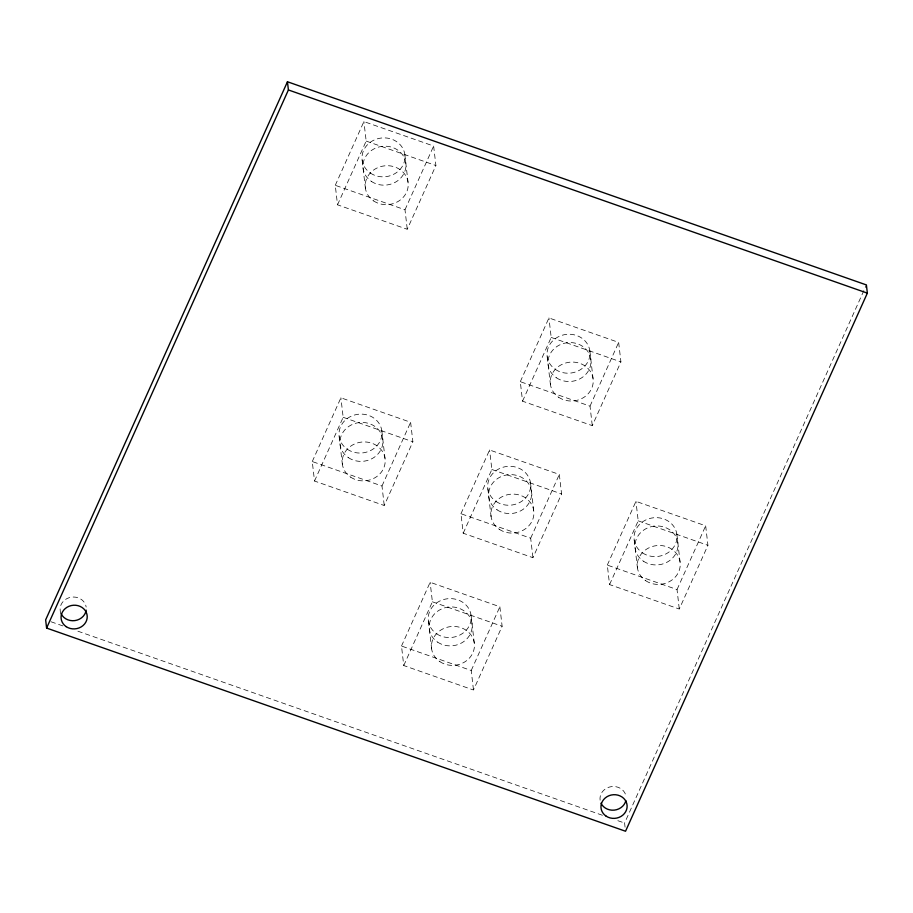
<?xml version="1.0" encoding="UTF-8"?>
<svg xmlns="http://www.w3.org/2000/svg" width="913" height="913" viewBox="0 0 913 913"><rect width="100%" height="100%" fill="white"/><g stroke="black" fill="none" stroke-linecap="round" stroke-linejoin="round"><path stroke-width="0.68" stroke-dasharray="4.57 3.42" d="M335.265 185.316L363.91 121.577L433.641 146.046L435.9 165.538L407.255 229.289L337.525 204.82L335.265 185.316L404.995 209.785L407.255 229.289M337.525 204.82L366.17 141.07L363.91 121.577M404.995 209.785L433.641 146.046M312.257 461.544L340.903 397.806L410.622 422.274L412.881 441.766L384.236 505.505L314.517 481.037L312.257 461.544L381.988 486.013L384.236 505.505M314.517 481.037L343.162 417.298L340.903 397.806M381.988 486.013L410.622 422.274M401.503 646.039L430.137 582.3L499.868 606.768L502.127 626.272L473.482 690.011L403.751 665.543L401.503 646.039L471.222 670.507L473.482 690.011M460.951 513.722L489.596 449.983L559.327 474.452L561.586 493.956L532.941 557.695L463.211 533.226L460.951 513.722L530.681 538.202L532.941 557.695M520.296 381.68L548.941 317.941L618.66 342.409L620.92 361.902L592.275 425.652L522.544 401.184L520.296 381.68L590.015 406.148L592.275 425.652M403.751 665.543L432.397 601.804L430.137 582.3M463.211 533.226L491.856 469.487L489.596 449.983M522.544 401.184L551.19 337.433L548.941 317.941M471.222 670.507L499.868 606.768M530.681 538.202L559.327 474.452M590.015 406.148L618.66 342.409M607.305 565.09L635.95 501.351L705.669 525.82L707.929 545.312L679.283 609.051L609.564 584.582L607.305 565.09L677.035 589.558L679.283 609.051M609.564 584.582L638.21 520.844L635.95 501.351M677.035 589.558L705.669 525.82M625.063 827.144L624.595 823.047L866.403 284.936M366.17 141.07L435.9 165.538M551.19 337.433L620.92 361.902M343.162 417.298L412.881 441.766M491.856 469.487L561.586 493.956M638.21 520.844L707.929 545.312M432.397 601.804L502.127 626.272M51.025 621.764L63.111 625.998M77.89 631.191L603.094 815.503M617.873 820.696L624.595 823.047M676.841 534.082L680.059 561.906M634.215 540.176L637.434 568M589.821 350.672L593.039 378.496M547.207 356.766L550.425 384.59M530.487 482.715L533.706 510.538M487.862 488.809L491.091 516.632M471.028 615.031L474.246 642.855M404.801 154.308L408.02 182.132M428.414 621.125L431.632 648.949M362.176 160.403L365.405 188.226M381.794 430.537L385.012 458.36M339.168 436.631L342.386 464.455M60.532 613.468L60.224 610.729A13.113 11.846 -6.6 0 1 71.442 597.17A13.113 11.846 -6.6 0 1 86.164 607.019M600.115 800.21A13.113 11.846 -6.6 0 1 611.345 786.641A13.113 11.846 -6.6 0 1 626.067 796.49M643.448 561.21A21.524 19.447 -6.6 0 0 677.823 547.492A21.524 19.447 -6.6 0 0 648.207 527.657A21.524 19.447 -6.6 0 0 643.448 561.21M642.49 552.879A21.524 19.447 -6.6 0 0 676.853 539.161A21.524 19.447 -6.6 0 0 647.237 519.326A21.524 19.447 -6.6 0 0 642.49 552.879M645.708 580.702A21.524 19.447 -6.6 0 0 680.071 566.984A21.524 19.447 -6.6 0 0 650.455 547.161A21.524 19.447 -6.6 0 0 645.708 580.702M437.647 642.159A21.524 19.447 -6.6 0 0 472.01 628.441A21.524 19.447 -6.6 0 0 442.394 608.617A21.524 19.447 -6.6 0 0 437.647 642.159M436.676 633.839A21.524 19.447 -6.6 0 0 471.051 620.121A21.524 19.447 -6.6 0 0 441.436 600.286A21.524 19.447 -6.6 0 0 436.676 633.839M439.895 661.663A21.524 19.447 -6.6 0 0 474.269 647.945A21.524 19.447 -6.6 0 0 444.654 628.11A21.524 19.447 -6.6 0 0 439.895 661.663M348.401 457.664A21.524 19.447 -6.6 0 0 382.764 443.946A21.524 19.447 -6.6 0 0 353.16 424.111A21.524 19.447 -6.6 0 0 348.401 457.664M347.442 449.333A21.524 19.447 -6.6 0 0 381.805 435.615A21.524 19.447 -6.6 0 0 352.19 415.792A21.524 19.447 -6.6 0 0 347.442 449.333M350.66 477.157A21.524 19.447 -6.6 0 0 385.024 463.439A21.524 19.447 -6.6 0 0 355.408 443.615A21.524 19.447 -6.6 0 0 350.66 477.157M556.439 377.799A21.524 19.447 -6.6 0 0 590.802 364.082A21.524 19.447 -6.6 0 0 561.187 344.247A21.524 19.447 -6.6 0 0 556.439 377.799M555.469 369.48A21.524 19.447 -6.6 0 0 589.844 355.75A21.524 19.447 -6.6 0 0 560.228 335.927A21.524 19.447 -6.6 0 0 555.469 369.48M558.699 397.303A21.524 19.447 -6.6 0 0 593.062 383.574A21.524 19.447 -6.6 0 0 563.447 363.751A21.524 19.447 -6.6 0 0 558.699 397.303M371.42 181.436A21.524 19.447 -6.6 0 0 405.783 167.718A21.524 19.447 -6.6 0 0 376.167 147.883A21.524 19.447 -6.6 0 0 371.42 181.436M370.45 173.116A21.524 19.447 -6.6 0 0 404.824 159.387A21.524 19.447 -6.6 0 0 375.209 139.563A21.524 19.447 -6.6 0 0 370.45 173.116M373.668 200.94A21.524 19.447 -6.6 0 0 408.043 187.211A21.524 19.447 -6.6 0 0 378.427 167.387A21.524 19.447 -6.6 0 0 373.668 200.94M497.106 509.853A21.524 19.447 -6.6 0 0 531.469 496.124A21.524 19.447 -6.6 0 0 501.853 476.301A21.524 19.447 -6.6 0 0 497.106 509.853M496.136 501.522A21.524 19.447 -6.6 0 0 530.499 487.804A21.524 19.447 -6.6 0 0 500.895 467.97A21.524 19.447 -6.6 0 0 496.136 501.522M499.354 529.346A21.524 19.447 -6.6 0 0 533.728 515.628A21.524 19.447 -6.6 0 0 504.113 495.793A21.524 19.447 -6.6 0 0 499.354 529.346"/><path stroke-width="1.37" d="M287.458 81.759L45.65 619.87L46.597 628.064L625.542 831.241L867.35 293.13L866.403 284.936L287.458 81.759L288.405 89.953L46.597 628.064M288.405 89.953L867.35 293.13M86.176 610.124A13.113 11.846 -6.6 0 1 74.934 620.589A13.113 11.846 -6.6 0 1 61.114 613.707M625.873 800.61A13.113 11.846 -6.6 0 1 614.266 810.128A13.113 11.846 -6.6 0 1 601.005 803.178M66.204 626.66A13.113 11.846 -6.6 0 0 87.123 618.306A13.113 11.846 -6.6 0 0 69.091 606.232A13.113 11.846 -6.6 0 0 66.204 626.66M606.095 816.131A13.113 11.846 -6.6 0 0 627.026 807.777A13.113 11.846 -6.6 0 0 608.994 795.714A13.113 11.846 -6.6 0 0 606.095 816.131"/></g></svg>
